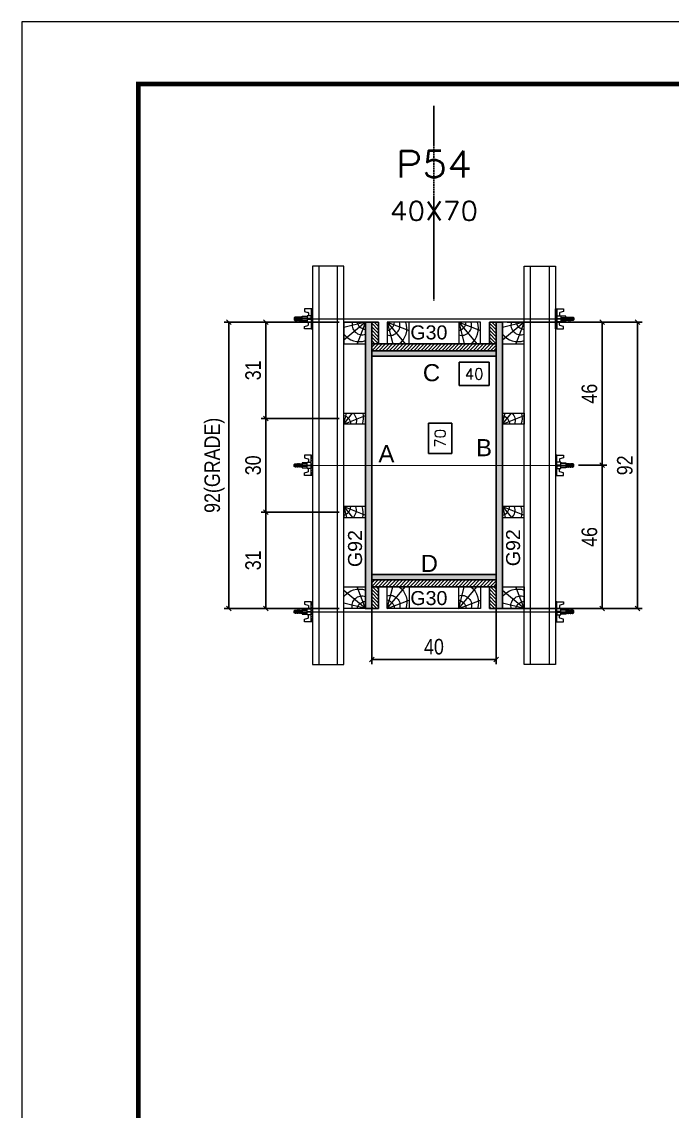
# Model space of a CAD drawing. Extents: x 28748 to 35002, y 14885 to 43501.
# Drawn here: x 33503 to 33921, y 33613 to 34312 of the extents above; entities that cross this region are included whole.
import ezdxf
from ezdxf.enums import TextEntityAlignment as Align

# ---------------------------------------------------------------- set-up
doc = ezdxf.new("R2010")
doc.units = 0
doc.linetypes.add('DASHED', pattern=[0.75, 0.5, -0.25])
doc.linetypes.add('HIDDEN', pattern=[0.375, 0.25, -0.125])
for name, color, linetype in [('CHAPA', 1, 'Continuous'), ('COTA', 241, 'Continuous'), ('MEIO_PONT', 93, 'Continuous'), ('Painéis', 200, 'Continuous'), ('SARRAFO', 251, 'Continuous'), ('Texto de Titulo', 7, 'Continuous'), ('Texto Qtd Sarr', 242, 'Continuous'), ('TEXTO_GERAL', 7, 'Continuous')]:
    doc.layers.add(name, color=color, linetype=linetype)
for name, color, linetype, lineweight in [('Folhas', 255, 'Continuous', 9), ('Hachura', 251, 'Continuous', 9), ('Madeira', 126, 'Continuous', 18), ('Perfil Metálico', 224, 'Continuous', 18), ('SARRAFO DE PRESSAO', 251, 'DASHED', 9), ('Texto Seção', 7, 'Continuous', 15)]:
    doc.layers.add(name, color=color, linetype=linetype, lineweight=lineweight)
doc.styles.add('ARIAL', font='arial.ttf')
doc.styles.add('COTA TECNICA 2X', font='techl___.ttf', dxfattribs={"height": 10})
doc.styles.add('ROMANS', font='romans.shx')
doc.styles.add('SANSSERIF', font='sas_____.pfb')
doc.dimstyles.new('SECAO PILAR', dxfattribs={"dimtxt": 10, "dimasz": 3, "dimexe": 3, "dimexo": 3, "dimgap": 3, "dimtad": 1, "dimdec": 1, "dimlfac": 0.5, "dimzin": 12, "dimdsep": 46, "dimtxsty": 'COTA TECNICA 2X', "dimblk1": 'OBLIQUE', "dimblk2": 'OBLIQUE', "dimsah": 1, "dimcen": 0.9, "dimclrd": 256, "dimclre": 256, "dimclrt": 256, "dimadec": 1, "dimazin": 3, "dimtfac": 1, "dimtdec": 1, "dimtmove": 0, "dimatfit": 3, "dimfxl": 1, "dimtolj": 1, "dimtzin": 12, "dimarcsym": 0})
doc.dimstyles.new('SECÇÃO 2', dxfattribs={"dimtxt": 7, "dimasz": 6, "dimexe": 0.18, "dimexo": 2, "dimgap": -4, "dimtad": 3, "dimdec": 1, "dimlfac": 0.5, "dimzin": 12, "dimdsep": 46, "dimtxsty": 'ROMANS', "dimblk": 'ARCHTICK', "dimcen": 0.09, "dimse1": 1, "dimse2": 1, "dimsd1": 1, "dimsd2": 1, "dimclrd": 180, "dimclre": 5, "dimclrt": 1, "dimadec": 0, "dimazin": 3, "dimtfac": 1, "dimtdec": 1, "dimtofl": 0, "dimtmove": 0, "dimatfit": 3, "dimldrblk": 'ARCHTICK', "dimfxl": 1, "dimtolj": 1, "dimtzin": 0, "dimarcsym": 0})

# ---------------------------------------------------------------- blocks, each defined once
blk = doc.blocks.new('9999999999')
at = {"layer": 'Folhas'}
blk.add_lwpolyline([(98138.98, 34190.21), (99623.98, 34190.21), (99623.98, 35240.21), (98138.98, 35240.21)], close=True, dxfattribs=at)
at = {"layer": 'Folhas', "color": 30, "const_width": 3}
blk.add_lwpolyline([(98213.98, 34230.21), (99583.98, 34230.21), (99583.98, 35200.21), (98213.98, 35200.21)], close=True, dxfattribs=at)
blk = doc.blocks.new('titulo1')
at = {"layer": 'Defpoints', "color": 252, "linetype": 'HIDDEN', "ltscale": 2}
blk.add_line((0, 0), (0, 125), dxfattribs=at)
at = {"layer": 'Defpoints', "style": 'ROMANS', "oblique": 15}
blk.add_attdef('FOLHA', text='', height=10, dxfattribs=at).set_placement((0, 15.58), align=Align.MIDDLE_CENTER)
at = {"layer": 'Texto Qtd Sarr', "color": 3, "style": 'ROMANS', "oblique": 15}
for tag, height, p in [('TITULO', 17, (0, 71.45)), ('SEÇÃO', 12, (0, 41.55))]:
    blk.add_attdef(tag, text='', height=height, dxfattribs=at).set_placement(p, align=Align.MIDDLE_CENTER)
blk = doc.blocks.new('*D1334')
at = {"layer": 'COTA', "color": 180, "lineweight": -2, "transparency": 16777216}
for p, q in [((33779.7, 34054.36), (33764.7, 34054.36)), ((33764.7, 34054.36), (33764.7, 34035.02)), ((33779.7, 34035.02), (33779.7, 34054.36)), ((33764.7, 34035.02), (33779.7, 34035.02))]:
    blk.add_line(p, q, dxfattribs=at)
at = {"layer": 'Defpoints', "color": 0, "transparency": 16777216}
for p in [(33728.19, 34097.32), (33728.19, 33957.32), (33783.7, 33957.32)]:
    blk.add_point(p, dxfattribs=at)
at = {"layer": 'COTA', "color": 1, "transparency": 16777216, "insert": (33772.2, 34044.69), "char_height": 7, "attachment_point": 5, "rotation": 90, "style": 'ROMANS'}
blk.add_mtext('\\A1;70', dxfattribs=at)
blk = doc.blocks.new('_ArchTick')
at = {"color": 0, "linetype": 'ByBlock', "const_width": 0.15}
blk.add_lwpolyline([(-0.5, -0.5), (0.5, 0.5)], dxfattribs=at)
blk = doc.blocks.new('_Oblique')
at = {"color": 0, "linetype": 'ByBlock', "lineweight": -2}
blk.add_line((-0.5, -0.5), (0.5, 0.5), dxfattribs=at)
blk = doc.blocks.new('*D1335')
at = {"layer": 'COTA', "lineweight": -2, "transparency": 16777216}
for p, q in [((33815.19, 34119.32), (33901.96, 34119.32)), ((33898.96, 34119.32), (33898.96, 33935.32)), ((33815.19, 33935.32), (33901.96, 33935.32))]:
    blk.add_line(p, q, dxfattribs=at)
at = {"layer": 'Defpoints', "color": 0, "transparency": 16777216}
for p in [(33812.19, 34119.32), (33812.19, 33935.32), (33898.96, 33935.32)]:
    blk.add_point(p, dxfattribs=at)
at = {"layer": 'COTA', "lineweight": -2, "transparency": 16777216, "xscale": 3, "yscale": 3, "zscale": 3}
for p, rotation in [((33898.96, 34119.32), 90), ((33898.96, 33935.32), 270)]:
    blk.add_blockref('_Oblique', p, dxfattribs=dict(at, rotation=rotation))
at = {"layer": 'COTA', "transparency": 16777216, "insert": (33890.88, 34027.32), "char_height": 10, "attachment_point": 5, "rotation": 90, "style": 'COTA TECNICA 2X'}
blk.add_mtext('\\A1;92', dxfattribs=at)
blk = doc.blocks.new('*D1336')
at = {"layer": 'COTA', "lineweight": -2, "transparency": 16777216}
for p, q in [((33849.19, 34119.32), (33879.19, 34119.32)), ((33876.19, 34119.32), (33876.19, 34027.32)), ((33860.99, 34027.32), (33879.19, 34027.32))]:
    blk.add_line(p, q, dxfattribs=at)
at = {"layer": 'Defpoints', "color": 0, "transparency": 16777216}
for p in [(33846.19, 34119.32), (33857.99, 34027.32), (33876.19, 34027.32)]:
    blk.add_point(p, dxfattribs=at)
at = {"layer": 'COTA', "lineweight": -2, "transparency": 16777216, "xscale": 3, "yscale": 3, "zscale": 3}
for p, rotation in [((33876.19, 34119.32), 90), ((33876.19, 34027.32), 270)]:
    blk.add_blockref('_Oblique', p, dxfattribs=dict(at, rotation=rotation))
at = {"layer": 'COTA', "transparency": 16777216, "insert": (33868.09, 34073.32), "char_height": 10, "attachment_point": 5, "rotation": 90, "style": 'COTA TECNICA 2X'}
blk.add_mtext('\\A1;46', dxfattribs=at)
blk = doc.blocks.new('*D1337')
at = {"layer": 'COTA', "lineweight": -2, "transparency": 16777216}
for p, q in [((33860.99, 34027.32), (33879.19, 34027.32)), ((33876.19, 33935.32), (33876.19, 34027.32)), ((33849.19, 33935.32), (33879.19, 33935.32))]:
    blk.add_line(p, q, dxfattribs=at)
at = {"layer": 'Defpoints', "color": 0, "transparency": 16777216}
for p in [(33857.99, 34027.32), (33876.19, 34027.32), (33846.19, 33935.32)]:
    blk.add_point(p, dxfattribs=at)
at = {"layer": 'COTA', "lineweight": -2, "transparency": 16777216, "xscale": 3, "yscale": 3, "zscale": 3}
for p, rotation in [((33876.19, 34027.32), 90), ((33876.19, 33935.32), 270)]:
    blk.add_blockref('_Oblique', p, dxfattribs=dict(at, rotation=rotation))
at = {"layer": 'COTA', "transparency": 16777216, "insert": (33868.09, 33981.32), "char_height": 10, "attachment_point": 5, "rotation": 90, "style": 'COTA TECNICA 2X'}
blk.add_mtext('\\A1;46', dxfattribs=at)
blk = doc.blocks.new('*D1338')
at = {"layer": 'COTA', "color": 180, "lineweight": -2, "transparency": 16777216}
for p, q in [((33803.69, 34093.53), (33784.35, 34093.53)), ((33784.35, 34093.53), (33784.35, 34078.53)), ((33803.69, 34078.53), (33803.69, 34093.53)), ((33784.35, 34078.53), (33803.69, 34078.53))]:
    blk.add_line(p, q, dxfattribs=at)
at = {"layer": 'Defpoints', "color": 0, "transparency": 16777216}
for p in [(33728.19, 34097.32), (33808.19, 34097.32), (33808.19, 34074.53)]:
    blk.add_point(p, dxfattribs=at)
at = {"layer": 'COTA', "color": 1, "transparency": 16777216, "insert": (33794.02, 34086.03), "char_height": 7, "attachment_point": 5, "style": 'ROMANS'}
blk.add_mtext('\\A1;40', dxfattribs=at)
blk = doc.blocks.new('PONTALETE')
at = {"layer": 'Madeira'}
for q in [(2.71, 7), (7, 5.76), (7, 1.74)]:
    blk.add_line((0, 0), q, dxfattribs=at)
blk.add_lwpolyline([(0, 0), (7, 0), (7, 7), (0, 7)], close=True, dxfattribs=at)
for centre, radius, start, end in [((2.04, 0.06), 6.23, 37.2818, 109.0913), ((1.09, 0.9), 3.19, 343.603, 109.9847), ((-0.21, -0.78), 3.09, 14.6322, 86.0383)]:
    blk.add_arc(centre, radius, start, end, dxfattribs=at)
blk = doc.blocks.new('*D1339')
at = {"layer": 'COTA', "lineweight": -2, "transparency": 16777216}
for p, q in [((33707.19, 34119.32), (33633.41, 34119.32)), ((33636.41, 34119.32), (33636.41, 33935.32)), ((33707.19, 33935.32), (33633.41, 33935.32))]:
    blk.add_line(p, q, dxfattribs=at)
at = {"layer": 'Defpoints', "color": 0, "transparency": 16777216}
for p in [(33710.19, 34119.32), (33636.41, 33935.32), (33710.19, 33935.32)]:
    blk.add_point(p, dxfattribs=at)
at = {"layer": 'COTA', "lineweight": -2, "transparency": 16777216, "xscale": 3, "yscale": 3, "zscale": 3}
for p, rotation in [((33636.41, 34119.32), 90), ((33636.41, 33935.32), 270)]:
    blk.add_blockref('_Oblique', p, dxfattribs=dict(at, rotation=rotation))
at = {"layer": 'COTA', "transparency": 16777216, "insert": (33627.19, 34027.32), "char_height": 10, "attachment_point": 5, "rotation": 90, "style": 'COTA TECNICA 2X'}
blk.add_mtext('\\A1;92(GRADE)', dxfattribs=at)
blk = doc.blocks.new('MEIO PONTALETE')
at = {"layer": 'Madeira'}
for q in [(2.71, 7), (3.5, 2.88), (3.5, 0.87)]:
    blk.add_line((0, 0), q, dxfattribs=at)
blk.add_lwpolyline([(0, 0), (3.5, 0), (3.5, 7), (0, 7)], close=True, dxfattribs=at)
for centre, radius, start, end in [((2.04, 0.06), 6.23, 76.4499, 109.0913), ((1.09, 0.9), 3.19, 40.9063, 109.9847), ((-0.21, -0.78), 3.09, 14.6322, 86.0383)]:
    blk.add_arc(centre, radius, start, end, dxfattribs=at)
blk = doc.blocks.new('*D1340')
at = {"layer": 'COTA', "lineweight": -2, "transparency": 16777216}
for p, q in [((33707.19, 33997.32), (33657.25, 33997.32)), ((33660.25, 33997.32), (33660.25, 33935.32)), ((33707.19, 33935.32), (33657.25, 33935.32))]:
    blk.add_line(p, q, dxfattribs=at)
at = {"layer": 'Defpoints', "color": 0, "transparency": 16777216}
for p in [(33710.19, 33997.32), (33660.25, 33935.32), (33710.19, 33935.32)]:
    blk.add_point(p, dxfattribs=at)
at = {"layer": 'COTA', "lineweight": -2, "transparency": 16777216, "xscale": 3, "yscale": 3, "zscale": 3}
for p, rotation in [((33660.25, 33997.32), 90), ((33660.25, 33935.32), 270)]:
    blk.add_blockref('_Oblique', p, dxfattribs=dict(at, rotation=rotation))
at = {"layer": 'COTA', "transparency": 16777216, "insert": (33652.03, 33966.32), "char_height": 10, "attachment_point": 5, "rotation": 90, "style": 'COTA TECNICA 2X'}
blk.add_mtext('\\A1;31', dxfattribs=at)
blk = doc.blocks.new('C')
at = {"layer": 'Hachura', "color": 0}
for p, q in [((0, 3.22), (0, -3.22)), ((0.45, 3.22), (0, 3.22)), ((0.46, 3.16), (0, 3.16)), ((0.46, 3.05), (0, 3.05)), ((0.46, 2.88), (0, 2.88)), ((0, 2.75), (0, -1.16)), ((0.46, 2.65), (0, 2.65)), ((0.46, 2.23), (0, 2.23)), ((0.46, 1.51), (0, 1.51)), ((0.39, 0.49), (0.17, 0.49)), ((0.45, -3.23), (0.45, 3.22)), ((0.45, 3.22), (2.58, 3.22)), ((1.74, 0.97), (0.45, 0.97)), ((1.45, 0.1), (0.45, 0.1)), ((1.35, 1.94), (1.35, 0.96)), ((2.58, 2.39), (1.47, 2.09)), ((1.74, -0.97), (1.74, 0.97)), ((1.74, 0.97), (1.74, 0.84)), ((1.74, 0.97), (1.74, 0.84)), ((1.74, 0.84), (3.35, 0.84)), ((3.35, 0.45), (1.74, 0.45)), ((2.58, 3.22), (2.58, 2.39)), ((3.32, 0.84), (3.32, -0.84)), ((3.35, 0.84), (3.35, -0.84)), ((3.68, 0.45), (3.35, 0.45)), ((3.84, -0.52), (3.35, 0.45)), ((3.35, 0.06), (3.67, -0.57)), ((3.68, 0.45), (4.16, -0.52)), ((3.72, 0.5), (4.25, -0.57)), ((4.37, -0.55), (3.83, 0.53)), ((4.15, 0.45), (3.93, 0.45)), ((4.42, -0.52), (3.93, 0.45)), ((4.15, 0.45), (4.26, 0.45)), ((4.26, 0.45), (4.74, -0.52)), ((4.3, 0.5), (4.83, -0.57)), ((4.95, -0.55), (4.41, 0.53)), ((4.51, 0.45), (4.84, 0.45)), ((5, -0.52), (4.51, 0.45)), ((4.84, 0.45), (5.32, -0.52)), ((4.88, 0.5), (5.41, -0.57)), ((5.53, -0.55), (4.99, 0.53)), ((5.58, -0.52), (5.09, 0.45)), ((5.42, 0.45), (5.09, 0.45)), ((5.58, -0.52), (5.09, 0.45)), ((5.42, 0.45), (5.74, -0.19)), ((5.46, 0.5), (5.74, -0.07)), ((5.74, 0.19), (5.57, 0.53)), ((5.74, 0.32), (5.68, 0.45)), ((5.68, 0.45), (5.74, 0.45)), ((5.74, 0.45), (5.9, 0.29)), ((5.74, 0.45), (5.74, -0.52)), ((5.9, -0.36), (5.9, 0.29)), ((0.45, 0), (0, 0)), ((0.46, -1.52), (0, -1.52)), ((0.46, -2.23), (0, -2.23)), ((0.46, -2.65), (0, -2.65)), ((0.46, -2.88), (0, -2.88)), ((0.46, -3.05), (0, -3.05)), ((0.46, -3.16), (0, -3.16)), ((0, -3.22), (2.57, -3.22)), ((0.08, -0.48), (0.29, -0.48)), ((0.29, -0.48), (0.4, -0.48)), ((0.45, 0), (0.45, -0.97)), ((0.45, -0.16), (1.45, -0.16)), ((0.45, -0.65), (0.45, -0.32)), ((0.45, -3.23), (0.45, -0.65)), ((0.45, -0.97), (1.74, -0.97)), ((1.35, -1.94), (1.35, -0.97)), ((2.58, -2.39), (1.47, -2.1)), ((3.35, -0.32), (1.74, -0.32)), ((3.35, -0.84), (1.74, -0.84)), ((2.58, -3.23), (2.58, -2.39)), ((3.35, -0.07), (3.58, -0.52)), ((3.35, -0.52), (3.58, -0.52)), ((3.84, -0.52), (4.16, -0.52)), ((4.42, -0.52), (4.74, -0.52)), ((4.63, -0.52), (4.74, -0.52)), ((5, -0.52), (5.32, -0.52)), ((5.58, -0.52), (5.74, -0.52)), ((5.74, -0.52), (5.9, -0.36)), ((5.74, -0.52), (5.74, -0.52))]:
    blk.add_line(p, q, dxfattribs=at)
for centre, radius, start, end in [((1.52, 1.94), 0.161, 104.7436, 180), ((1.44, -0.03), 0.129, 272.695, 87.305), ((3.81, 0.39), 0.143, 25.5688, 154.4312), ((4.39, 0.39), 0.143, 25.5688, 154.4312), ((4.97, 0.39), 0.143, 25.5688, 154.4312), ((5.55, 0.39), 0.143, 25.5688, 154.4312), ((0.17, -0.37), 0.174, 221.744, 317.8592), ((1.52, -1.94), 0.161, 180, 255.2564), ((3.71, -0.4), 0.174, 222.1408, 318.256), ((4.29, -0.4), 0.174, 222.1408, 318.256), ((4.87, -0.4), 0.174, 222.1408, 318.256), ((5.45, -0.4), 0.174, 222.1408, 318.256), ((5.61, -0.4), 0.174, 317.8592, 318.256)]:
    blk.add_arc(centre, radius, start, end, dxfattribs=at)
blk = doc.blocks.new('*D1341')
at = {"layer": 'COTA', "lineweight": -2, "transparency": 16777216}
for p, q in [((33707.19, 34119.32), (33657.25, 34119.32)), ((33660.25, 34119.32), (33660.25, 34057.32)), ((33707.19, 34057.32), (33657.25, 34057.32))]:
    blk.add_line(p, q, dxfattribs=at)
at = {"layer": 'Defpoints', "color": 0, "transparency": 16777216}
for p in [(33710.19, 34119.32), (33660.25, 34057.32), (33710.19, 34057.32)]:
    blk.add_point(p, dxfattribs=at)
at = {"layer": 'COTA', "lineweight": -2, "transparency": 16777216, "xscale": 3, "yscale": 3, "zscale": 3}
for p, rotation in [((33660.25, 34119.32), 90), ((33660.25, 34057.32), 270)]:
    blk.add_blockref('_Oblique', p, dxfattribs=dict(at, rotation=rotation))
at = {"layer": 'COTA', "transparency": 16777216, "insert": (33652.03, 34088.32), "char_height": 10, "attachment_point": 5, "rotation": 90, "style": 'COTA TECNICA 2X'}
blk.add_mtext('\\A1;31', dxfattribs=at)
blk = doc.blocks.new('*D1342')
at = {"layer": 'COTA', "lineweight": -2, "transparency": 16777216}
for p, q in [((33707.19, 34057.32), (33657.25, 34057.32)), ((33660.25, 34057.32), (33660.25, 33997.32)), ((33707.19, 33997.32), (33657.25, 33997.32))]:
    blk.add_line(p, q, dxfattribs=at)
at = {"layer": 'Defpoints', "color": 0, "transparency": 16777216}
for p in [(33710.19, 34057.32), (33660.25, 33997.32), (33710.19, 33997.32)]:
    blk.add_point(p, dxfattribs=at)
at = {"layer": 'COTA', "lineweight": -2, "transparency": 16777216, "xscale": 3, "yscale": 3, "zscale": 3}
for p, rotation in [((33660.25, 34057.32), 90), ((33660.25, 33997.32), 270)]:
    blk.add_blockref('_Oblique', p, dxfattribs=dict(at, rotation=rotation))
at = {"layer": 'COTA', "transparency": 16777216, "insert": (33652.03, 34027.32), "char_height": 10, "attachment_point": 5, "rotation": 90, "style": 'COTA TECNICA 2X'}
blk.add_mtext('\\A1;30', dxfattribs=at)
blk = doc.blocks.new('*D2058')
at = {"layer": 'COTA', "lineweight": -2, "transparency": 16777216}
for p, q in [((33728.19, 33950.72), (33728.19, 33899.68)), ((33808.19, 33950.72), (33808.19, 33899.68)), ((33728.19, 33902.68), (33808.19, 33902.68))]:
    blk.add_line(p, q, dxfattribs=at)
at = {"layer": 'Defpoints', "color": 0, "transparency": 16777216}
for p in [(33728.19, 33953.72), (33808.19, 33953.72), (33808.19, 33902.68)]:
    blk.add_point(p, dxfattribs=at)
at = {"layer": 'COTA', "lineweight": -2, "transparency": 16777216, "xscale": 3, "yscale": 3, "zscale": 3, "rotation": 180}
blk.add_blockref('_Oblique', (33728.19, 33902.68), dxfattribs=at)
at = {"layer": 'COTA', "lineweight": -2, "transparency": 16777216, "xscale": 3, "yscale": 3, "zscale": 3}
blk.add_blockref('_Oblique', (33808.19, 33902.68), dxfattribs=at)
at = {"layer": 'COTA', "transparency": 16777216, "insert": (33768.19, 33910.79), "char_height": 10, "attachment_point": 5, "style": 'COTA TECNICA 2X'}
blk.add_mtext('\\A1;40', dxfattribs=at)

msp = doc.modelspace()

# ---------------------------------------------------------------- hatches: boundary and pattern name
at = {"layer": 'Hachura'}
h = msp.add_hatch(color=256, dxfattribs=at)
h.dxf.hatch_style = 1
h.paths.add_polyline_path([(33728.19, 33935.32), (33724.19, 33935.32), (33724.19, 34119.32), (33728.19, 34119.32)])
h = msp.add_hatch(color=256, dxfattribs=at)
h.dxf.hatch_style = 1
h.paths.add_polyline_path([(33728.19, 33935.32), (33724.19, 33935.32), (33724.19, 34119.32), (33728.19, 34119.32)])
h = msp.add_hatch(dxfattribs=at)
h.set_pattern_fill('ANSI31', color=256, scale=0.5, angle=90, style=0)
h.set_pattern_definition([(135, (10836.78, 43243.2735), (-1.12253202, -1.12253202), [])])
h.paths.add_polyline_path([(33728.19, 34105.32), (33732.59, 34105.32), (33732.59, 34119.32), (33728.19, 34119.32)])
h = msp.add_hatch(dxfattribs=at)
h.set_pattern_fill('ANSI31', color=256, scale=0.5, angle=90, style=0)
h.set_pattern_definition([(135, (10878.78, 43243.2735), (-1.12253202, -1.12253202), [])])
h.paths.add_polyline_path([(33808.19, 34105.32), (33803.79, 34105.32), (33803.79, 34119.32), (33808.19, 34119.32)])
h = msp.add_hatch(color=256, dxfattribs=at)
h.dxf.hatch_style = 1
h.paths.add_polyline_path([(33808.19, 33935.32), (33812.19, 33935.32), (33812.19, 34119.32), (33808.19, 34119.32)])
h = msp.add_hatch(color=256, dxfattribs=at)
h.dxf.hatch_style = 1
h.paths.add_polyline_path([(33808.19, 33935.32), (33812.19, 33935.32), (33812.19, 34119.32), (33808.19, 34119.32)])
h = msp.add_hatch(dxfattribs=at)
h.set_pattern_fill('ANSI31', color=256, scale=0.5, style=0)
h.set_pattern_definition([(45, (42902.14, 57030.3298), (-1.12253202, 1.12253202), [])])
h.paths.add_polyline_path([(33808.19, 34100.92), (33808.19, 34105.32), (33728.19, 34105.32), (33728.19, 34100.92)])
h = msp.add_hatch(color=256, dxfattribs=at)
h.dxf.hatch_style = 1
h.paths.add_polyline_path([(33728.19, 34100.92), (33728.19, 34097.32), (33808.19, 34097.32), (33808.19, 34100.92)])
h = msp.add_hatch(color=256, dxfattribs=at)
h.dxf.hatch_style = 1
h.paths.add_polyline_path([(33728.19, 34100.92), (33728.19, 34097.32), (33808.19, 34097.32), (33808.19, 34100.92)])
h = msp.add_hatch(color=256, dxfattribs=at)
h.dxf.hatch_style = 1
h.paths.add_polyline_path([(33728.19, 33957.32), (33728.19, 33953.72), (33808.19, 33953.72), (33808.19, 33957.32)])
h = msp.add_hatch(color=256, dxfattribs=at)
h.dxf.hatch_style = 1
h.paths.add_polyline_path([(33728.19, 33957.32), (33728.19, 33953.72), (33808.19, 33953.72), (33808.19, 33957.32)])
h = msp.add_hatch(dxfattribs=at)
h.set_pattern_fill('ANSI31', color=256, scale=0.5, style=0)
h.set_pattern_definition([(45, (42902.14, 57056.3298), (-1.12253202, 1.12253202), [])])
h.paths.add_polyline_path([(33808.19, 33953.72), (33808.19, 33949.32), (33728.19, 33949.32), (33728.19, 33953.72)])
h = msp.add_hatch(dxfattribs=at)
h.set_pattern_fill('ANSI31', color=256, scale=0.5, angle=90, style=0)
h.set_pattern_definition([(135, (10836.78, 43438.2735), (-1.12253202, -1.12253202), [])])
h.paths.add_polyline_path([(33728.19, 33949.32), (33732.59, 33949.32), (33732.59, 33935.32), (33728.19, 33935.32)])
h = msp.add_hatch(dxfattribs=at)
h.set_pattern_fill('ANSI31', color=256, scale=0.5, angle=90, style=0)
h.set_pattern_definition([(135, (10878.78, 43438.2735), (-1.12253202, -1.12253202), [])])
h.paths.add_polyline_path([(33808.19, 33949.32), (33803.79, 33949.32), (33803.79, 33935.32), (33808.19, 33935.32)])

# ---------------------------------------------------------------- linework, layer by layer
at = {"layer": 'CHAPA'}
for points in [[(33728.19, 33935.32), (33724.19, 33935.32), (33724.19, 34119.32), (33728.19, 34119.32)], [(33728.19, 33935.32), (33724.19, 33935.32), (33724.19, 34119.32), (33728.19, 34119.32)], [(33808.19, 33935.32), (33812.19, 33935.32), (33812.19, 34119.32), (33808.19, 34119.32)], [(33808.19, 33935.32), (33812.19, 33935.32), (33812.19, 34119.32), (33808.19, 34119.32)], [(33728.19, 34100.92), (33728.19, 34097.32), (33808.19, 34097.32), (33808.19, 34100.92)], [(33728.19, 34100.92), (33728.19, 34097.32), (33808.19, 34097.32), (33808.19, 34100.92)], [(33728.19, 33957.32), (33728.19, 33953.72), (33808.19, 33953.72), (33808.19, 33957.32)], [(33728.19, 33957.32), (33728.19, 33953.72), (33808.19, 33953.72), (33808.19, 33957.32)]]:
    msp.add_lwpolyline(points, close=True, dxfattribs=at)
at = {"layer": 'Hachura'}
for p, q in [((33679.39, 34121.32), (33853.19, 34121.33)), ((33679.39, 34027.32), (33853.19, 34027.31)), ((33679.39, 33933.32), (33853.19, 33933.31))]:
    msp.add_line(p, q, dxfattribs=at)
at = {"layer": 'Madeira'}
for points in [[(33724.19, 33935.32), (33710.19, 33935.32), (33710.19, 34119.32), (33724.19, 34119.32)], [(33738.19, 34119.32), (33738.19, 34105.32), (33798.18, 34105.32), (33798.18, 34119.32)], [(33812.19, 33935.32), (33826.19, 33935.32), (33826.19, 34119.32), (33812.19, 34119.32)], [(33738.19, 33935.32), (33738.19, 33949.32), (33798.18, 33949.32), (33798.18, 33935.32)]]:
    msp.add_lwpolyline(points, close=True, dxfattribs=at)
at = {"layer": 'Painéis'}
msp.add_lwpolyline([(33808.19, 34097.32), (33728.19, 34097.32), (33728.19, 33957.32), (33808.19, 33957.32)], close=True, dxfattribs=at)
at = {"layer": 'Perfil Metálico'}
for points in [[(33690.19, 33899.32), (33710.19, 33899.32), (33710.19, 34155.32), (33690.19, 34155.32)], [(33706.19, 34155.32), (33694.19, 34155.32), (33694.19, 33899.32), (33706.19, 33899.32)], [(33846.19, 33899.32), (33826.19, 33899.32), (33826.19, 34155.32), (33846.19, 34155.32)], [(33830.19, 34155.32), (33842.19, 34155.32), (33842.19, 33899.32), (33830.19, 33899.32)]]:
    msp.add_lwpolyline(points, close=True, dxfattribs=at)
at = {"layer": 'SARRAFO'}
for points in [[(33732.59, 34119.32), (33732.59, 34105.32), (33728.19, 34105.32), (33728.19, 34119.32)], [(33803.79, 34119.32), (33803.79, 34105.32), (33808.19, 34105.32), (33808.19, 34119.32)], [(33728.19, 34105.32), (33808.19, 34105.32), (33808.19, 34100.92), (33728.19, 34100.92)], [(33728.19, 33949.32), (33808.19, 33949.32), (33808.19, 33953.72), (33728.19, 33953.72)], [(33732.59, 33935.32), (33732.59, 33949.32), (33728.19, 33949.32), (33728.19, 33935.32)], [(33803.79, 33935.32), (33803.79, 33949.32), (33808.19, 33949.32), (33808.19, 33935.32)]]:
    msp.add_lwpolyline(points, close=True, dxfattribs=at)

# ---------------------------------------------------------------- block references
at = {"layer": 'Hachura', "linetype": 'Continuous', "yscale": 2, "zscale": 2, "rotation": 180}
for p, xscale in [((33690.19, 34121.32), 2), ((33846.19, 34121.32), -2)]:
    msp.add_blockref('C', p, dxfattribs=dict(at, xscale=xscale))
at = {"layer": 'Hachura', "linetype": 'Continuous', "yscale": 2, "zscale": 2}
for p, xscale in [((33690.19, 34027.32), -2), ((33846.19, 34027.32), 2), ((33690.19, 33933.32), -2), ((33846.19, 33933.32), 2)]:
    msp.add_blockref('C', p, dxfattribs=dict(at, xscale=xscale))
at = {"layer": 'MEIO_PONT'}
for name, p, xscale, yscale, zscale, rotation in [('PONTALETE', (33724.19, 34119.32), 2, 2, 2, 180), ('PONTALETE', (33738.19, 34119.32), 2, 2, 2, 270), ('PONTALETE', (33784.18, 34119.32), 2, 2, 2, 270), ('PONTALETE', (33826.19, 34119.32), 2, 2, 2, 180), ('MEIO PONTALETE', (33710.19, 34053.82), -1.999999997962732, 1.999999997962732, 1.999999997962732, 270), ('MEIO PONTALETE', (33812.19, 34053.82), -1.999999997962732, 1.999999997962732, 1.999999997962732, 270), ('MEIO PONTALETE', (33710.19, 34000.82), 1.999999997962732, 1.999999997962732, 1.999999997962732, 270), ('MEIO PONTALETE', (33812.19, 34000.82), 1.999999997962732, 1.999999997962732, 1.999999997962732, 270), ('PONTALETE', (33738.19, 33935.32), -2, 2, 2, 270), ('PONTALETE', (33784.18, 33935.32), -2, 2, 2, 270)]:
    msp.add_blockref(name, p, dxfattribs=dict(at, xscale=xscale, yscale=yscale, zscale=zscale, rotation=rotation))
at = {"layer": 'MEIO_PONT', "xscale": -2, "yscale": 2, "zscale": 2}
for p in [(33724.19, 33935.32), (33826.19, 33935.32)]:
    msp.add_blockref('PONTALETE', p, dxfattribs=at)
at = {"layer": 'SARRAFO DE PRESSAO', "color": 6, "linetype": 'ByBlock'}
msp.add_blockref('9999999999', (-64635.64, -928.06), dxfattribs=at)
at = {"layer": 'Texto Seção'}
ref = msp.add_blockref('titulo1', (33768.19, 34133.2), dxfattribs=at)
ref.add_attrib('TITULO', 'P54', dxfattribs={"layer": 'Texto de Titulo', "color": 7, "height": 17, "style": 'ROMANS', "width": 1.1}).set_placement((33768.19, 34220.7), align=Align.MIDDLE_CENTER)
ref.add_attrib('SEÇÃO', '40X70', dxfattribs={"layer": 'Texto de Titulo', "color": 7, "height": 12, "style": 'ROMANS', "width": 1.1}).set_placement((33768.19, 34190.7), align=Align.MIDDLE_CENTER)

# ---------------------------------------------------------------- texts
at = {"layer": 'TEXTO_GERAL', "style": 'ARIAL'}
for s, p in [('C', (33766.6, 34086.82)), ('B', (33800.36, 34038.68)), ('A', (33737.65, 34034.77)), ('D', (33765.19, 33964.32))]:
    msp.add_text(s, height=11, dxfattribs=at).set_placement(p, align=Align.MIDDLE_CENTER)
at = {"layer": 'TEXTO_GERAL', "color": 0, "linetype": 'Continuous', "style": 'SANSSERIF'}
for p in [(33717.46, 33961.99), (33819.02, 33962.53)]:
    msp.add_text('G92', height=9, rotation=90, dxfattribs=at).set_placement(p, align=Align.MIDDLE_LEFT)
at = {"layer": 'TEXTO_GERAL', "color": 0, "linetype": 'Continuous', "char_height": 9, "width": 285.3299, "style": 'SANSSERIF'}
for insert, attachment_point in [((33753.04, 34117.18), 1), ((33753.04, 33937.46), 7)]:
    msp.add_mtext('G30', dxfattribs=dict(at, insert=insert, attachment_point=attachment_point))

# ---------------------------------------------------------------- dimensions: what is measured, and where the dimension line sits
at = {"layer": 'COTA'}
dim = msp.add_linear_dim(base=(33636.41, 33935.32), p1=(33710.19, 34119.32), p2=(33710.19, 33935.32), angle=270, text='<>(GRADE)', dimstyle='SECAO PILAR', dxfattribs=at)
dim.commit()
dim.dimension.update_dxf_attribs({"geometry": '*D1339', "text_midpoint": (33627.19, 34027.32)})
for base, p1, p2, angle, picture, middle in [((33660.25, 34057.32), (33710.19, 34119.32), (33710.19, 34057.32), 270, '*D1341', (33652.03, 34088.32)), ((33898.96, 33935.32), (33812.19, 34119.32), (33812.19, 33935.32), 270, '*D1335', (33890.88, 34027.32)), ((33876.19, 34027.32), (33846.19, 34119.32), (33857.99, 34027.32), 270, '*D1336', (33868.09, 34073.32)), ((33660.25, 33997.32), (33710.19, 34057.32), (33710.19, 33997.32), 270, '*D1342', (33652.03, 34027.32)), ((33876.19, 34027.32), (33846.19, 33935.32), (33857.99, 34027.32), 90, '*D1337', (33868.09, 33981.32)), ((33660.25, 33935.32), (33710.19, 33997.32), (33710.19, 33935.32), 270, '*D1340', (33652.03, 33966.32))]:
    dim = msp.add_linear_dim(base=base, p1=p1, p2=p2, angle=angle, dimstyle='SECAO PILAR', dxfattribs=at)
    dim.commit()
    dim.dimension.update_dxf_attribs({"geometry": picture, "text_midpoint": middle})
dim = msp.add_linear_dim(base=(33783.7, 33957.32), p1=(33728.19, 34097.32), p2=(33728.19, 33957.32), angle=270, dimstyle='SECÇÃO 2', dxfattribs=at)
dim.commit()
dim.dimension.update_dxf_attribs({"geometry": '*D1334', "text_midpoint": (33783.7, 34044.69), "dimtype": 160})
dim = msp.add_linear_dim(base=(33808.19, 34074.53), p1=(33728.19, 34097.32), p2=(33808.19, 34097.32), dimstyle='SECÇÃO 2', dxfattribs=at)
dim.commit()
dim.dimension.update_dxf_attribs({"geometry": '*D1338', "text_midpoint": (33794.02, 34074.53), "dimtype": 160})
dim = msp.add_linear_dim(base=(33808.19, 33902.68), p1=(33728.19, 33953.72), p2=(33808.19, 33953.72), dimstyle='SECAO PILAR', dxfattribs=at)
dim.commit()
dim.dimension.update_dxf_attribs({"geometry": '*D2058', "text_midpoint": (33768.19, 33910.79)})

doc.saveas('drawing.dxf')
